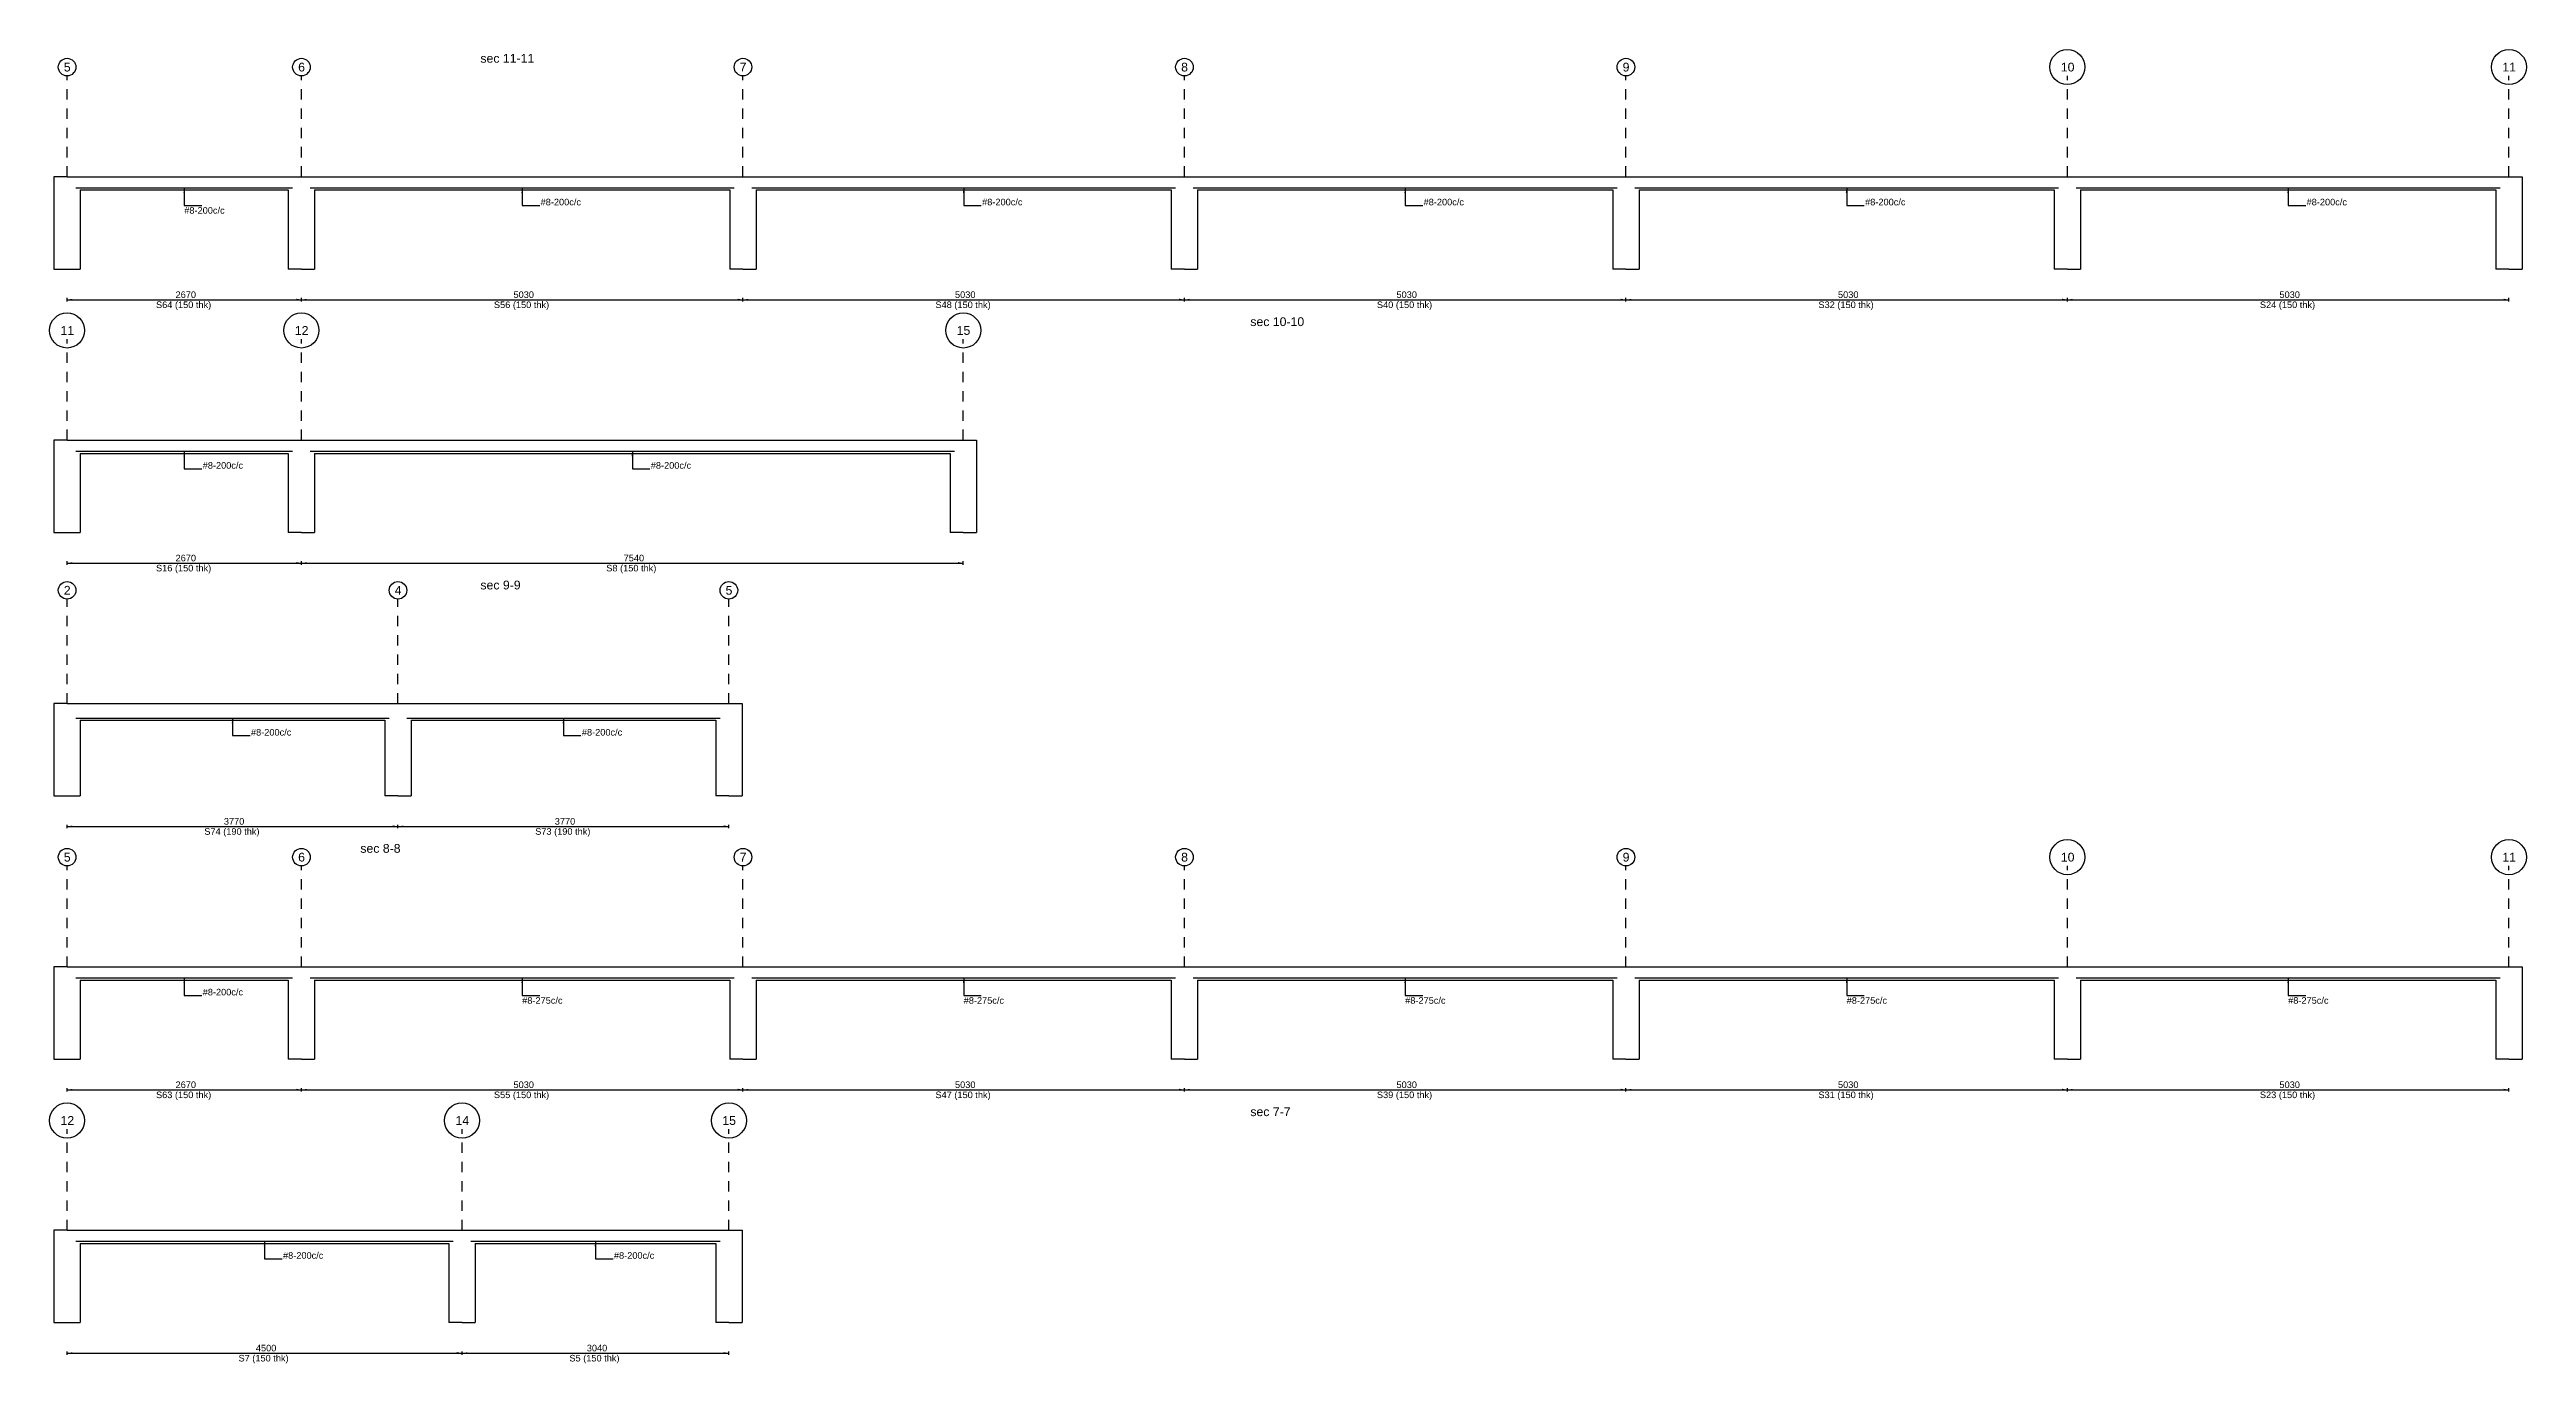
# Model space of a CAD drawing. Extents: x 0 to 119, y -5 to 121.
# Drawn here: x 70.36 to 98.58, y 76.36 to 91.33 of the extents above; entities that cross this region are included whole.
import ezdxf

# ---------------------------------------------------------------- set-up
doc = ezdxf.new("R2010")
doc.units = 0
doc.linetypes.add('ACAD_ISO02W100', pattern=[15, 12, -3])
for name, color, linetype in [('Axisline', 7, 'CONTINUOUS'), ('Axisline_Name', 1, 'CONTINUOUS'), ('LongBars', 1, 'CONTINUOUS'), ('Longsection', 2, 'CONTINUOUS'), ('Section_Name', 1, 'CONTINUOUS'), ('Slab_Bottom_Steel', 1, 'CONTINUOUS'), ('Slab_ID', 4, 'CONTINUOUS'), ('Span_Dim', 7, 'CONTINUOUS'), ('span_line', 7, 'CONTINUOUS')]:
    doc.layers.add(name, color=color, linetype=linetype)
doc.styles.add('STRUDS_Arial', font='ARIAL.TTF', dxfattribs={"height": 0.04})

msp = doc.modelspace()

# ---------------------------------------------------------------- linework, layer by layer
at = {"layer": 'Axisline', "linetype": 'ACAD_ISO02W100', "ltscale": 0.01}
for p, q in [((70.558, 89.88), (70.558, 91.03)), ((73.228, 89.88), (73.228, 91.03)), ((78.258, 89.88), (78.258, 91.03)), ((83.288, 89.88), (83.288, 91.03)), ((88.318, 89.88), (88.318, 91.03)), ((93.348, 89.88), (93.348, 91.03)), ((98.378, 89.88), (98.378, 91.03)), ((70.558, 86.88), (70.558, 88.03)), ((73.228, 86.88), (73.228, 88.03)), ((80.768, 86.88), (80.768, 88.03)), ((70.558, 83.88), (70.558, 85.07)), ((74.328, 83.88), (74.328, 85.07)), ((78.098, 83.88), (78.098, 85.07)), ((70.558, 80.88), (70.558, 82.03)), ((73.228, 80.88), (73.228, 82.03)), ((78.258, 80.88), (78.258, 82.03)), ((83.288, 80.88), (83.288, 82.03)), ((88.318, 80.88), (88.318, 82.03)), ((93.348, 80.88), (93.348, 82.03)), ((98.378, 80.88), (98.378, 82.03)), ((70.558, 77.88), (70.558, 79.03)), ((75.058, 77.88), (75.058, 79.03)), ((78.098, 77.88), (78.098, 79.03))]:
    msp.add_line(p, q, dxfattribs=at)
at = {"layer": 'Axisline'}
for centre, radius in [((70.558, 91.13), 0.1), ((73.228, 91.13), 0.1), ((78.258, 91.13), 0.1), ((83.288, 91.13), 0.1), ((88.318, 91.13), 0.1), ((93.348, 91.13), 0.2), ((98.378, 91.13), 0.2), ((70.558, 88.13), 0.2), ((73.228, 88.13), 0.2), ((80.768, 88.13), 0.2), ((70.558, 85.17), 0.1), ((74.328, 85.17), 0.1), ((78.098, 85.17), 0.1), ((70.558, 82.13), 0.1), ((73.228, 82.13), 0.1), ((78.258, 82.13), 0.1), ((83.288, 82.13), 0.1), ((88.318, 82.13), 0.1), ((93.348, 82.13), 0.2), ((98.378, 82.13), 0.2), ((70.558, 79.13), 0.2), ((75.058, 79.13), 0.2), ((78.098, 79.13), 0.2)]:
    msp.add_circle(centre, radius, dxfattribs=at)
at = {"layer": 'Longsection'}
for p, q in [((70.558, 89.88), (70.408, 89.88)), ((70.408, 89.88), (70.408, 88.83)), ((70.558, 89.88), (73.228, 89.88)), ((73.228, 89.88), (78.258, 89.88)), ((78.258, 89.88), (83.288, 89.88)), ((83.288, 89.88), (88.318, 89.88)), ((88.318, 89.88), (93.348, 89.88)), ((93.348, 89.88), (98.378, 89.88)), ((98.378, 89.88), (98.528, 89.88)), ((98.528, 89.88), (98.528, 88.83)), ((70.708, 89.73), (73.078, 89.73)), ((70.708, 89.73), (70.708, 88.83)), ((73.078, 89.73), (73.078, 88.83)), ((73.378, 89.73), (78.108, 89.73)), ((73.378, 89.73), (73.378, 88.83)), ((78.108, 89.73), (78.108, 88.83)), ((78.408, 89.73), (83.138, 89.73)), ((78.408, 89.73), (78.408, 88.83)), ((83.138, 89.73), (83.138, 88.83)), ((83.438, 89.73), (88.168, 89.73)), ((83.438, 89.73), (83.438, 88.83)), ((88.168, 89.73), (88.168, 88.83)), ((88.468, 89.73), (93.198, 89.73)), ((88.468, 89.73), (88.468, 88.83)), ((93.198, 89.73), (93.198, 88.83)), ((93.498, 89.73), (98.228, 89.73)), ((93.498, 89.73), (93.498, 88.83)), ((98.228, 89.73), (98.228, 88.83)), ((70.408, 88.83), (70.558, 88.83)), ((70.558, 88.83), (70.708, 88.83)), ((73.228, 88.83), (73.078, 88.83)), ((73.228, 88.83), (73.378, 88.83)), ((78.258, 88.83), (78.108, 88.83)), ((78.258, 88.83), (78.408, 88.83)), ((83.288, 88.83), (83.138, 88.83)), ((83.288, 88.83), (83.438, 88.83)), ((88.318, 88.83), (88.168, 88.83)), ((88.318, 88.83), (88.468, 88.83)), ((93.348, 88.83), (93.198, 88.83)), ((93.348, 88.83), (93.498, 88.83)), ((98.378, 88.83), (98.228, 88.83)), ((98.378, 88.83), (98.528, 88.83)), ((70.558, 86.88), (70.408, 86.88)), ((70.408, 86.88), (70.408, 85.83)), ((70.558, 86.88), (73.228, 86.88)), ((70.708, 86.73), (73.078, 86.73)), ((70.708, 86.73), (70.708, 85.83)), ((73.078, 86.73), (73.078, 85.83)), ((73.228, 86.88), (80.768, 86.88)), ((73.378, 86.73), (80.618, 86.73)), ((73.378, 86.73), (73.378, 85.83)), ((80.618, 86.73), (80.618, 85.83)), ((80.768, 86.88), (80.918, 86.88)), ((80.918, 86.88), (80.918, 85.83)), ((70.408, 85.83), (70.558, 85.83)), ((70.558, 85.83), (70.708, 85.83)), ((73.228, 85.83), (73.078, 85.83)), ((73.228, 85.83), (73.378, 85.83)), ((80.768, 85.83), (80.618, 85.83)), ((80.768, 85.83), (80.918, 85.83)), ((70.558, 83.88), (70.408, 83.88)), ((70.408, 83.88), (70.408, 82.83)), ((70.558, 83.88), (74.328, 83.88)), ((74.328, 83.88), (78.098, 83.88)), ((78.098, 83.88), (78.248, 83.88)), ((78.248, 83.88), (78.248, 82.83)), ((70.708, 83.69), (74.178, 83.69)), ((70.708, 83.69), (70.708, 82.83)), ((74.178, 83.69), (74.178, 82.83)), ((74.478, 83.69), (77.948, 83.69)), ((74.478, 83.69), (74.478, 82.83)), ((77.948, 83.69), (77.948, 82.83)), ((70.408, 82.83), (70.558, 82.83)), ((70.558, 82.83), (70.708, 82.83)), ((74.328, 82.83), (74.178, 82.83)), ((74.328, 82.83), (74.478, 82.83)), ((78.098, 82.83), (77.948, 82.83)), ((78.098, 82.83), (78.248, 82.83)), ((70.558, 80.88), (70.408, 80.88)), ((70.408, 80.88), (70.408, 79.83)), ((70.558, 80.88), (73.228, 80.88)), ((70.708, 80.73), (73.078, 80.73)), ((70.708, 80.73), (70.708, 79.83)), ((73.078, 80.73), (73.078, 79.83)), ((73.228, 80.88), (78.258, 80.88)), ((73.378, 80.73), (78.108, 80.73)), ((73.378, 80.73), (73.378, 79.83)), ((78.108, 80.73), (78.108, 79.83)), ((78.258, 80.88), (83.288, 80.88)), ((78.408, 80.73), (83.138, 80.73)), ((78.408, 80.73), (78.408, 79.83)), ((83.138, 80.73), (83.138, 79.83)), ((83.288, 80.88), (88.318, 80.88)), ((83.438, 80.73), (88.168, 80.73)), ((83.438, 80.73), (83.438, 79.83)), ((88.168, 80.73), (88.168, 79.83)), ((88.318, 80.88), (93.348, 80.88)), ((88.468, 80.73), (93.198, 80.73)), ((88.468, 80.73), (88.468, 79.83)), ((93.198, 80.73), (93.198, 79.83)), ((93.348, 80.88), (98.378, 80.88)), ((93.498, 80.73), (98.228, 80.73)), ((93.498, 80.73), (93.498, 79.83)), ((98.228, 80.73), (98.228, 79.83)), ((98.378, 80.88), (98.528, 80.88)), ((98.528, 80.88), (98.528, 79.83)), ((70.408, 79.83), (70.558, 79.83)), ((70.558, 79.83), (70.708, 79.83)), ((73.228, 79.83), (73.078, 79.83)), ((73.228, 79.83), (73.378, 79.83)), ((78.258, 79.83), (78.108, 79.83)), ((78.258, 79.83), (78.408, 79.83)), ((83.288, 79.83), (83.138, 79.83)), ((83.288, 79.83), (83.438, 79.83)), ((88.318, 79.83), (88.168, 79.83)), ((88.318, 79.83), (88.468, 79.83)), ((93.348, 79.83), (93.198, 79.83)), ((93.348, 79.83), (93.498, 79.83)), ((98.378, 79.83), (98.228, 79.83)), ((98.378, 79.83), (98.528, 79.83)), ((70.558, 77.88), (70.408, 77.88)), ((70.408, 77.88), (70.408, 76.83)), ((70.558, 77.88), (75.058, 77.88)), ((70.708, 77.73), (74.908, 77.73)), ((70.708, 77.73), (70.708, 76.83)), ((74.908, 77.73), (74.908, 76.83)), ((75.058, 77.88), (78.098, 77.88)), ((75.208, 77.73), (77.948, 77.73)), ((75.208, 77.73), (75.208, 76.83)), ((77.948, 77.73), (77.948, 76.83)), ((78.098, 77.88), (78.248, 77.88)), ((78.248, 77.88), (78.248, 76.83)), ((70.408, 76.83), (70.558, 76.83)), ((70.558, 76.83), (70.708, 76.83)), ((75.058, 76.83), (74.908, 76.83)), ((75.058, 76.83), (75.208, 76.83)), ((78.098, 76.83), (77.948, 76.83)), ((78.098, 76.83), (78.248, 76.83))]:
    msp.add_line(p, q, dxfattribs=at)
at = {"layer": 'Slab_Bottom_Steel'}
for p, q in [((70.658, 89.755), (73.128, 89.755)), ((71.893, 89.755), (71.893, 89.555)), ((73.328, 89.755), (78.158, 89.755)), ((75.743, 89.755), (75.743, 89.555)), ((78.358, 89.755), (83.188, 89.755)), ((80.773, 89.755), (80.773, 89.555)), ((83.388, 89.755), (88.218, 89.755)), ((85.803, 89.755), (85.803, 89.555)), ((88.418, 89.755), (93.248, 89.755)), ((90.833, 89.755), (90.833, 89.555)), ((93.448, 89.755), (98.278, 89.755)), ((95.863, 89.755), (95.863, 89.555)), ((71.893, 89.555), (72.093, 89.555)), ((75.743, 89.555), (75.943, 89.555)), ((80.773, 89.555), (80.973, 89.555)), ((85.803, 89.555), (86.003, 89.555)), ((90.833, 89.555), (91.033, 89.555)), ((95.863, 89.555), (96.063, 89.555)), ((70.658, 86.755), (73.128, 86.755)), ((71.893, 86.755), (71.893, 86.555)), ((73.328, 86.755), (80.668, 86.755)), ((76.998, 86.755), (76.998, 86.555)), ((71.893, 86.555), (72.093, 86.555)), ((76.998, 86.555), (77.198, 86.555)), ((70.658, 83.715), (74.228, 83.715)), ((72.443, 83.715), (72.443, 83.515)), ((74.428, 83.715), (77.998, 83.715)), ((76.213, 83.715), (76.213, 83.515)), ((72.443, 83.515), (72.643, 83.515)), ((76.213, 83.515), (76.413, 83.515)), ((70.658, 80.755), (73.128, 80.755)), ((71.893, 80.755), (71.893, 80.555)), ((73.328, 80.755), (78.158, 80.755)), ((75.743, 80.755), (75.743, 80.555)), ((78.358, 80.755), (83.188, 80.755)), ((80.773, 80.755), (80.773, 80.555)), ((83.388, 80.755), (88.218, 80.755)), ((85.803, 80.755), (85.803, 80.555)), ((88.418, 80.755), (93.248, 80.755)), ((90.833, 80.755), (90.833, 80.555)), ((93.448, 80.755), (98.278, 80.755)), ((95.863, 80.755), (95.863, 80.555)), ((71.893, 80.555), (72.093, 80.555)), ((75.743, 80.555), (75.943, 80.555)), ((80.773, 80.555), (80.973, 80.555)), ((85.803, 80.555), (86.003, 80.555)), ((90.833, 80.555), (91.033, 80.555)), ((95.863, 80.555), (96.063, 80.555)), ((70.658, 77.755), (74.958, 77.755)), ((72.808, 77.755), (72.808, 77.555)), ((75.158, 77.755), (77.998, 77.755)), ((76.578, 77.755), (76.578, 77.555)), ((72.808, 77.555), (73.008, 77.555)), ((76.578, 77.555), (76.778, 77.555))]:
    msp.add_line(p, q, dxfattribs=at)
for points in [[(71.893, 89.755), (71.883, 89.695), (71.893, 89.755), (71.903, 89.695)], [(75.743, 89.755), (75.733, 89.695), (75.743, 89.755), (75.753, 89.695)], [(80.773, 89.755), (80.763, 89.695), (80.773, 89.755), (80.783, 89.695)], [(85.803, 89.755), (85.793, 89.695), (85.803, 89.755), (85.813, 89.695)], [(90.833, 89.755), (90.823, 89.695), (90.833, 89.755), (90.843, 89.695)], [(95.863, 89.755), (95.853, 89.695), (95.863, 89.755), (95.873, 89.695)], [(71.893, 86.755), (71.883, 86.695), (71.893, 86.755), (71.903, 86.695)], [(76.998, 86.755), (76.988, 86.695), (76.998, 86.755), (77.008, 86.695)], [(72.443, 83.715), (72.433, 83.655), (72.443, 83.715), (72.453, 83.655)], [(76.213, 83.715), (76.203, 83.655), (76.213, 83.715), (76.223, 83.655)], [(71.893, 80.755), (71.883, 80.695), (71.893, 80.755), (71.903, 80.695)], [(75.743, 80.755), (75.733, 80.695), (75.743, 80.755), (75.753, 80.695)], [(80.773, 80.755), (80.763, 80.695), (80.773, 80.755), (80.783, 80.695)], [(85.803, 80.755), (85.793, 80.695), (85.803, 80.755), (85.813, 80.695)], [(90.833, 80.755), (90.823, 80.695), (90.833, 80.755), (90.843, 80.695)], [(95.863, 80.755), (95.853, 80.695), (95.863, 80.755), (95.873, 80.695)], [(72.808, 77.755), (72.798, 77.695), (72.808, 77.755), (72.818, 77.695)], [(76.578, 77.755), (76.568, 77.695), (76.578, 77.755), (76.588, 77.695)]]:
    msp.add_solid(points, dxfattribs=at)
at = {"layer": 'Span_Line'}
for p, q in [((70.558, 88.46), (70.558, 88.5)), ((70.558, 88.48), (73.228, 88.48)), ((73.228, 88.46), (73.228, 88.5)), ((73.228, 88.46), (73.228, 88.5)), ((73.228, 88.48), (78.258, 88.48)), ((78.258, 88.46), (78.258, 88.5)), ((78.258, 88.46), (78.258, 88.5)), ((78.258, 88.48), (83.288, 88.48)), ((83.288, 88.46), (83.288, 88.5)), ((83.288, 88.46), (83.288, 88.5)), ((83.288, 88.48), (88.318, 88.48)), ((88.318, 88.46), (88.318, 88.5)), ((88.318, 88.46), (88.318, 88.5)), ((88.318, 88.48), (93.348, 88.48)), ((93.348, 88.46), (93.348, 88.5)), ((93.348, 88.46), (93.348, 88.5)), ((93.348, 88.48), (98.378, 88.48)), ((98.378, 88.46), (98.378, 88.5)), ((70.558, 85.46), (70.558, 85.5)), ((70.558, 85.48), (73.228, 85.48)), ((73.228, 85.46), (73.228, 85.5)), ((73.228, 85.46), (73.228, 85.5)), ((73.228, 85.48), (80.768, 85.48)), ((80.768, 85.46), (80.768, 85.5)), ((70.558, 82.46), (70.558, 82.5)), ((70.558, 82.48), (74.328, 82.48)), ((74.328, 82.46), (74.328, 82.5)), ((74.328, 82.46), (74.328, 82.5)), ((74.328, 82.48), (78.098, 82.48)), ((78.098, 82.46), (78.098, 82.5)), ((70.558, 79.46), (70.558, 79.5)), ((70.558, 79.48), (73.228, 79.48)), ((73.228, 79.46), (73.228, 79.5)), ((73.228, 79.46), (73.228, 79.5)), ((73.228, 79.48), (78.258, 79.48)), ((78.258, 79.46), (78.258, 79.5)), ((78.258, 79.46), (78.258, 79.5)), ((78.258, 79.48), (83.288, 79.48)), ((83.288, 79.46), (83.288, 79.5)), ((83.288, 79.46), (83.288, 79.5)), ((83.288, 79.48), (88.318, 79.48)), ((88.318, 79.46), (88.318, 79.5)), ((88.318, 79.46), (88.318, 79.5)), ((88.318, 79.48), (93.348, 79.48)), ((93.348, 79.46), (93.348, 79.5)), ((93.348, 79.46), (93.348, 79.5)), ((93.348, 79.48), (98.378, 79.48)), ((98.378, 79.46), (98.378, 79.5)), ((70.558, 76.46), (70.558, 76.5)), ((70.558, 76.48), (75.058, 76.48)), ((75.058, 76.46), (75.058, 76.5)), ((75.058, 76.46), (75.058, 76.5)), ((75.058, 76.48), (78.098, 76.48)), ((78.098, 76.46), (78.098, 76.5))]:
    msp.add_line(p, q, dxfattribs=at)
for points in [[(70.558, 88.48), (70.618, 88.49), (70.558, 88.48), (70.618, 88.47)], [(73.228, 88.48), (73.168, 88.492), (73.228, 88.48), (73.168, 88.47)], [(73.228, 88.48), (73.288, 88.49), (73.228, 88.48), (73.288, 88.47)], [(78.258, 88.48), (78.198, 88.492), (78.258, 88.48), (78.198, 88.47)], [(78.258, 88.48), (78.318, 88.49), (78.258, 88.48), (78.318, 88.47)], [(83.288, 88.48), (83.228, 88.492), (83.288, 88.48), (83.228, 88.47)], [(83.288, 88.48), (83.348, 88.49), (83.288, 88.48), (83.348, 88.47)], [(88.318, 88.48), (88.258, 88.492), (88.318, 88.48), (88.258, 88.47)], [(88.318, 88.48), (88.378, 88.49), (88.318, 88.48), (88.378, 88.47)], [(93.348, 88.48), (93.288, 88.492), (93.348, 88.48), (93.288, 88.47)], [(93.348, 88.48), (93.408, 88.49), (93.348, 88.48), (93.408, 88.47)], [(98.378, 88.48), (98.318, 88.492), (98.378, 88.48), (98.318, 88.47)], [(70.558, 85.48), (70.618, 85.49), (70.558, 85.48), (70.618, 85.47)], [(73.228, 85.48), (73.168, 85.492), (73.228, 85.48), (73.168, 85.47)], [(73.228, 85.48), (73.288, 85.49), (73.228, 85.48), (73.288, 85.47)], [(80.768, 85.48), (80.708, 85.492), (80.768, 85.48), (80.708, 85.47)], [(70.558, 82.48), (70.618, 82.49), (70.558, 82.48), (70.618, 82.47)], [(74.328, 82.48), (74.268, 82.492), (74.328, 82.48), (74.268, 82.47)], [(74.328, 82.48), (74.388, 82.49), (74.328, 82.48), (74.388, 82.47)], [(78.098, 82.48), (78.038, 82.492), (78.098, 82.48), (78.038, 82.47)], [(70.558, 79.48), (70.618, 79.49), (70.558, 79.48), (70.618, 79.47)], [(73.228, 79.48), (73.168, 79.492), (73.228, 79.48), (73.168, 79.47)], [(73.228, 79.48), (73.288, 79.49), (73.228, 79.48), (73.288, 79.47)], [(78.258, 79.48), (78.198, 79.492), (78.258, 79.48), (78.198, 79.47)], [(78.258, 79.48), (78.318, 79.49), (78.258, 79.48), (78.318, 79.47)], [(83.288, 79.48), (83.228, 79.492), (83.288, 79.48), (83.228, 79.47)], [(83.288, 79.48), (83.348, 79.49), (83.288, 79.48), (83.348, 79.47)], [(88.318, 79.48), (88.258, 79.492), (88.318, 79.48), (88.258, 79.47)], [(88.318, 79.48), (88.378, 79.49), (88.318, 79.48), (88.378, 79.47)], [(93.348, 79.48), (93.288, 79.492), (93.348, 79.48), (93.288, 79.47)], [(93.348, 79.48), (93.408, 79.49), (93.348, 79.48), (93.408, 79.47)], [(98.378, 79.48), (98.318, 79.492), (98.378, 79.48), (98.318, 79.47)], [(70.558, 76.48), (70.618, 76.49), (70.558, 76.48), (70.618, 76.47)], [(75.058, 76.48), (74.998, 76.492), (75.058, 76.48), (74.998, 76.47)], [(75.058, 76.48), (75.118, 76.49), (75.058, 76.48), (75.118, 76.47)], [(78.098, 76.48), (78.038, 76.492), (78.098, 76.48), (78.038, 76.47)]]:
    msp.add_solid(points, dxfattribs=at)

# ---------------------------------------------------------------- texts
at = {"layer": 'Axisline_Name', "style": 'STRUDS_Arial'}
for s, p in [('5', (70.5205, 91.08)), ('6', (73.1905, 91.08)), ('7', (78.2205, 91.08)), ('8', (83.2505, 91.08)), ('9', (88.2805, 91.08)), ('10', (93.273, 91.08)), ('11', (98.303, 91.08)), ('11', (70.483, 88.08)), ('12', (73.153, 88.08)), ('15', (80.693, 88.08)), ('2', (70.5205, 85.12)), ('4', (74.2905, 85.12)), ('5', (78.0605, 85.12)), ('5', (70.5205, 82.08)), ('6', (73.1905, 82.08)), ('7', (78.2205, 82.08)), ('8', (83.2505, 82.08)), ('9', (88.2805, 82.08)), ('10', (93.273, 82.08)), ('11', (98.303, 82.08)), ('12', (70.483, 79.08)), ('14', (74.983, 79.08)), ('15', (78.023, 79.08))]:
    msp.add_text(s, height=0.1, dxfattribs=at).set_placement(p)
at = {"layer": 'LongBars', "style": 'STRUDS_Arial'}
for p in [(75.953, 89.555), (80.983, 89.555), (86.013, 89.555), (91.043, 89.555), (96.073, 89.555), (72.103, 86.555), (77.208, 86.555), (72.653, 83.515), (76.423, 83.515), (72.103, 80.555), (73.018, 77.555), (76.788, 77.555)]:
    msp.add_text('#8-200c/c', height=0.075, dxfattribs=at).set_placement(p)
at = {"layer": 'Section_name', "style": 'STRUDS_Arial'}
for s, p in [('sec 11-11', (75.267, 91.18)), ('sec 10-10', (84.039, 88.18)), ('sec 9-9', (75.267, 85.18)), ('sec 8-8', (73.899, 82.18)), ('sec 7-7', (84.039, 79.18))]:
    msp.add_text(s, height=0.1, dxfattribs=at).set_placement(p)
at = {"layer": 'Slab_Bottom_Steel', "style": 'STRUDS_Arial'}
for s, p in [('#8-200c/c', (71.893, 89.46)), ('#8-275c/c', (75.743, 80.46)), ('#8-275c/c', (80.773, 80.46)), ('#8-275c/c', (85.803, 80.46)), ('#8-275c/c', (90.833, 80.46)), ('#8-275c/c', (95.863, 80.46))]:
    msp.add_text(s, height=0.075, dxfattribs=at).set_placement(p)
at = {"layer": 'Slab_ID', "style": 'STRUDS_Arial'}
for s, p in [('S64 (150 thk)', (71.5713, 88.385)), ('S56 (150 thk)', (75.4213, 88.385)), ('S48 (150 thk)', (80.4513, 88.385)), ('S40 (150 thk)', (85.4813, 88.385)), ('S32 (150 thk)', (90.5113, 88.385)), ('S24 (150 thk)', (95.5413, 88.385)), ('S16 (150 thk)', (71.5713, 85.385)), ('S8 (150 thk)', (76.701, 85.385)), ('S74 (190 thk)', (72.1213, 82.385)), ('S73 (190 thk)', (75.8913, 82.385)), ('S63 (150 thk)', (71.5713, 79.385)), ('S55 (150 thk)', (75.4213, 79.385)), ('S47 (150 thk)', (80.4513, 79.385)), ('S39 (150 thk)', (85.4813, 79.385)), ('S31 (150 thk)', (90.5113, 79.385)), ('S23 (150 thk)', (95.5413, 79.385)), ('S7 (150 thk)', (72.511, 76.385)), ('S5 (150 thk)', (76.281, 76.385))]:
    msp.add_text(s, height=0.075, dxfattribs=at).set_placement(p)
at = {"layer": 'Span_Dim', "style": 'STRUDS_Arial'}
for s, p in [('2670', (71.794, 88.5)), ('5030', (75.644, 88.5)), ('5030', (80.674, 88.5)), ('5030', (85.704, 88.5)), ('5030', (90.734, 88.5)), ('5030', (95.764, 88.5)), ('2670', (71.794, 85.5)), ('7540', (76.899, 85.5)), ('3770', (72.344, 82.5)), ('3770', (76.114, 82.5)), ('2670', (71.794, 79.5)), ('5030', (75.644, 79.5)), ('5030', (80.674, 79.5)), ('5030', (85.704, 79.5)), ('5030', (90.734, 79.5)), ('5030', (95.764, 79.5)), ('4500', (72.709, 76.5)), ('3040', (76.479, 76.5))]:
    msp.add_text(s, height=0.075, dxfattribs=at).set_placement(p)

doc.saveas('drawing.dxf')
